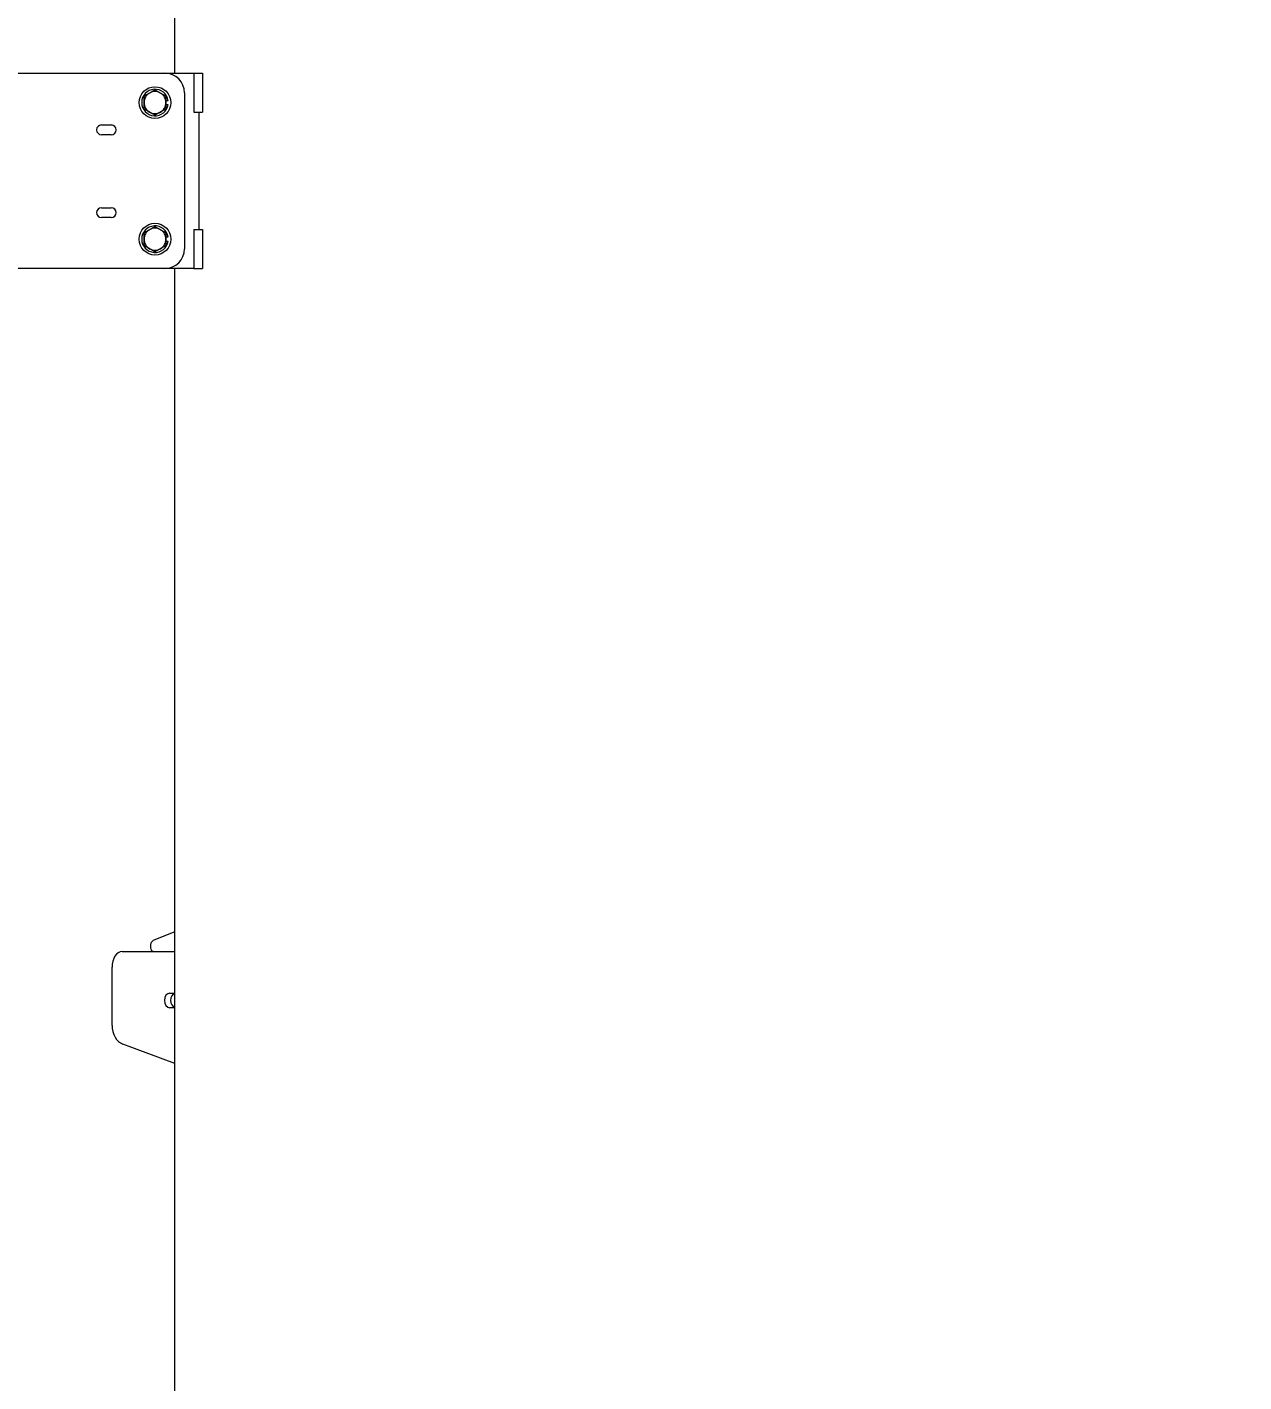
# Model space of a CAD drawing. Header units: inches. Extents: x 20 to 536, y 8 to 344.
# Drawn here: x 79.64 to 110.81, y 96.47 to 131.18 of the extents above; entities that cross this region are included whole.
import ezdxf

# ---------------------------------------------------------------- set-up
doc = ezdxf.new("R2010")
doc.units = ezdxf.units.IN
doc.header["$LTSCALE"] = 16
doc.header["$MEASUREMENT"] = 0
doc.layers.add('Dimension (ANSI)', color=7, linetype='Continuous', lineweight=25)
doc.layers.add('Visible (ANSI)', color=7, linetype='Continuous', lineweight=50)
doc.styles.add('Standard D-E', font='arial.ttf')
doc.dimstyles.new('in [mm] D-E NeptuneBenson', dxfattribs={"dimscale": 16, "dimtxt": 0.15, "dimasz": 0.098425, "dimexe": 0.125, "dimexo": 0.063, "dimgap": 0.031496, "dimtad": 0, "dimtih": 1, "dimtoh": 1, "dimdec": 4, "dimrnd": 1e-08, "dimzin": 3, "dimdsep": 46, "dimlunit": 5, "dimtxsty": 'Standard D-E', "dimcen": 0.09, "dimdle": 0.393701, "dimclrd": 256, "dimclre": 256, "dimclrt": 256, "dimadec": 1, "dimazin": 1, "dimtfac": 1, "dimtofl": 0, "dimtmove": 0, "dimatfit": 3, "dimfxl": 1, "dimfrac": 1, "dimtolj": 1, "dimtzin": 4, "dimlwd": -1, "dimlwe": -1, "dimarcsym": 0})

# ---------------------------------------------------------------- blocks, each defined once
blk = doc.blocks.new('*D24')
at = {"layer": 'Defpoints', "color": 0, "transparency": 16777216}
for p in [(33.93, 160.21), (110.807, 160.21), (85.898, 49.214)]:
    blk.add_point(p, dxfattribs=at)
at = {"layer": 'Dimension (ANSI)', "transparency": 16777216}
for p, q in [((109.799, 160.21), (31.93, 160.21)), ((33.93, 158.636), (33.93, 108.464)), ((33.93, 50.789), (33.93, 100.961)), ((84.89, 49.214), (31.93, 49.214))]:
    blk.add_line(p, q, dxfattribs=at)
for points in [[(33.667, 158.636), (34.192, 158.636), (33.93, 160.21)], [(33.667, 50.789), (34.192, 50.789), (33.93, 49.214)]]:
    blk.add_solid(points, dxfattribs=at)
at = {"layer": 'Dimension (ANSI)', "transparency": 16777216, "char_height": 2.4, "attachment_point": 5, "style": 'Standard D-E'}
for s, insert in [('\\A1; 111 in', (33.93, 106.422)), ('\\A1;[2819.3 mm]', (33.93, 102.67))]:
    blk.add_mtext(s, dxfattribs=dict(at, insert=insert))
blk = doc.blocks.new('*D25')
at = {"layer": 'Defpoints', "color": 0, "transparency": 16777216}
for p in [(50.793, 149.743), (82.108, 149.743), (85.898, 49.214)]:
    blk.add_point(p, dxfattribs=at)
at = {"layer": 'Dimension (ANSI)', "transparency": 16777216}
for p, q in [((81.1, 149.743), (48.793, 149.743)), ((50.793, 148.169), (50.793, 119.343)), ((50.793, 50.789), (50.793, 109.39)), ((84.89, 49.214), (48.793, 49.214))]:
    blk.add_line(p, q, dxfattribs=at)
for points in [[(50.53, 148.169), (51.055, 148.169), (50.793, 149.743)], [(50.53, 50.789), (51.055, 50.789), (50.793, 49.214)]]:
    blk.add_solid(points, dxfattribs=at)
at = {"layer": 'Dimension (ANSI)', "transparency": 16777216, "char_height": 2.4, "attachment_point": 5, "style": 'Standard D-E'}
for s, insert in [('\\A1; 100{\\H1x;\\S1#2;} in', (50.793, 117.301)), ('\\A1;[2553.4 mm]', (50.793, 112.324))]:
    blk.add_mtext(s, dxfattribs=dict(at, insert=insert))

msp = doc.modelspace()

# ---------------------------------------------------------------- linework, layer by layer
at = {"layer": 'Visible (ANSI)', "linetype": 'Continuous', "lineweight": 18}
for p, q in [((83.430301, 129.993472), (83.430301, 141.996071)), ((77.815338, 129.993472), (83.173781, 129.993472)), ((83.173781, 129.993472), (83.911115, 129.993472)), ((83.911115, 129.993472), (84.140133, 129.993472)), ((83.911115, 129.993472), (83.911115, 128.993472)), ((84.140133, 129.993472), (84.140133, 128.993472)), ((83.673781, 129.493472), (83.673781, 125.493472)), ((83.25568, 129.290472), (83.199944, 129.290472)), ((83.199944, 129.196472), (83.25568, 129.196472)), ((83.911115, 128.993472), (84.140133, 128.993472)), ((84.043944, 128.993472), (84.043944, 125.993472)), ((81.548781, 128.668472), (81.798781, 128.668472)), ((81.798781, 128.418472), (81.548781, 128.418472)), ((81.548781, 126.548472), (81.798781, 126.548472)), ((81.798781, 126.298472), (81.548781, 126.298472)), ((83.911115, 125.993472), (84.140133, 125.993472)), ((83.911115, 125.993472), (83.911115, 124.993472)), ((84.140133, 125.993472), (84.140133, 124.993472)), ((83.25568, 125.790472), (83.199944, 125.790472)), ((83.199944, 125.696472), (83.25568, 125.696472)), ((83.173781, 124.993472), (77.815338, 124.993472)), ((83.911115, 124.993472), (83.173781, 124.993472)), ((83.430301, 78.143311), (83.430301, 124.993472)), ((83.911115, 124.993472), (84.140133, 124.993472)), ((83.430301, 107.997757), (82.893437, 107.785215)), ((82.803033, 107.644395), (82.803033, 107.593472)), ((82.075423, 107.493472), (83.430301, 107.493472)), ((81.818308, 105.604975), (81.818308, 107.093472)), ((83.302519, 106.430972), (83.430301, 106.430972)), ((83.430301, 106.055972), (83.302519, 106.055972)), ((83.430301, 104.627303), (82.096245, 105.124161))]:
    msp.add_line(p, q, dxfattribs=at)
for centre in [(82.918944, 129.243472), (82.918944, 125.743472)]:
    msp.add_circle(centre, 0.406, dxfattribs=at)
for centre, radius, start, end in [((83.173781, 129.493472), 0.5, 0, 90), ((82.918944, 129.243472), 0.34, 7.9457432, 352.0542568), ((82.918944, 129.243472), 0.281, 120, 180), ((82.918944, 129.243472), 0.281, 60, 120), ((82.918944, 129.243472), 0.281, 0, 60), ((82.918944, 129.243472), 0.281, 180, 240), ((82.918944, 129.243472), 0.281, 300, 0), ((82.918944, 129.243472), 0.281, 240, 300), ((81.548781, 128.543472), 0.125, 90, 270), ((81.798781, 128.543472), 0.125, 270, 90), ((81.548781, 126.423472), 0.125, 90, 270), ((81.798781, 126.423472), 0.125, 270, 90), ((82.918944, 125.743472), 0.34, 7.9457432, 352.0542568), ((82.918944, 125.743472), 0.281, 120, 180), ((82.918944, 125.743472), 0.281, 60, 120), ((82.918944, 125.743472), 0.281, 0, 60), ((82.918944, 125.743472), 0.281, 180, 240), ((82.918944, 125.743472), 0.281, 300, 0), ((82.918944, 125.743472), 0.281, 240, 300), ((83.173781, 125.493472), 0.5, 270, 0), ((82.903033, 107.593472), 0.1, 180, 270)]:
    msp.add_arc(centre, radius, start, end, dxfattribs=at)
for centre, major_axis, ratio, start_param, end_param in [((82.075423, 107.093472), (0, 0.4), 0.64278761, 0, 1.570796327), ((83.302519, 106.243472), (0, -0.1875), 0.766044443, 3.141592654, 6.283185307), ((83.463216, 106.243472), (0, 0.1875), 0.766044443, 0.231212468, 2.910380186), ((82.20133, 105.604975), (0, -0.5), 0.766044443, 4.71238898, 6.005262509)]:
    msp.add_ellipse(centre, major_axis=major_axis, ratio=ratio, start_param=start_param, end_param=end_param, dxfattribs=at)
for points in [[(82.637944, 129.405708), (82.713238, 129.449179), (82.778444, 129.486826)], [(82.778444, 129.486826), (82.843651, 129.524472), (82.918944, 129.567943)], [(82.918944, 129.567943), (82.994238, 129.524472), (83.059444, 129.486826)], [(83.059444, 129.486826), (83.124651, 129.449179), (83.199944, 129.405708)], [(82.637944, 129.243472), (82.637944, 129.318766), (82.637944, 129.405708)], [(82.637944, 129.081237), (82.637944, 129.168179), (82.637944, 129.243472)], [(83.199944, 129.405708), (83.199944, 129.318766), (83.199944, 129.243472)], [(83.199944, 129.243472), (83.199944, 129.168179), (83.199944, 129.081237)], [(82.778444, 129.000119), (82.713238, 129.037766), (82.637944, 129.081237)], [(82.918944, 128.919002), (82.843651, 128.962472), (82.778444, 129.000119)], [(83.059444, 129.000119), (82.994238, 128.962472), (82.918944, 128.919002)], [(83.199944, 129.081237), (83.124651, 129.037766), (83.059444, 129.000119)], [(82.637944, 125.905708), (82.713238, 125.949179), (82.778444, 125.986826)], [(82.778444, 125.986826), (82.843651, 126.024472), (82.918944, 126.067943)], [(82.918944, 126.067943), (82.994238, 126.024472), (83.059444, 125.986826)], [(83.059444, 125.986826), (83.124651, 125.949179), (83.199944, 125.905708)], [(82.637944, 125.743472), (82.637944, 125.818766), (82.637944, 125.905708)], [(82.637944, 125.581237), (82.637944, 125.668179), (82.637944, 125.743472)], [(83.199944, 125.905708), (83.199944, 125.818766), (83.199944, 125.743472)], [(83.199944, 125.743472), (83.199944, 125.668179), (83.199944, 125.581237)], [(82.778444, 125.500119), (82.713238, 125.537766), (82.637944, 125.581237)], [(82.918944, 125.419002), (82.843651, 125.462472), (82.778444, 125.500119)], [(83.059444, 125.500119), (82.994238, 125.462472), (82.918944, 125.419002)], [(83.199944, 125.581237), (83.124651, 125.537766), (83.059444, 125.500119)]]:
    msp.add_rational_spline(points, [1, 1.0379548493, 1], degree=2, dxfattribs=at)
msp.add_open_spline([(82.893437, 107.785215), (82.880581, 107.780125), (82.868964, 107.77317), (82.848857, 107.757101), (82.840339, 107.748001), (82.826164, 107.728778), (82.82049, 107.718647), (82.811589, 107.697926), (82.808359, 107.687329), (82.804081, 107.665955), (82.803033, 107.655174), (82.803033, 107.644395)], degree=3, knots=[0.294908521, 0.294908521, 0.294908521, 0.294908521, 0.550086082, 0.550086082, 0.805263643, 0.805263643, 1.060441204, 1.060441204, 1.315618766, 1.315618766, 1.570796327, 1.570796327, 1.570796327, 1.570796327], dxfattribs=at)

# ---------------------------------------------------------------- dimensions: what is measured, and where the dimension line sits
at = {"layer": 'Dimension (ANSI)'}
for base, p2, text, picture, middle in [((33.929834, 160.210476), (110.807326, 160.210476), ' <> in\\X[2819.3 mm]', '*D24', (33.929834, 104.712474)), ((50.792572, 149.743472), (82.107915, 149.743472), ' <> in\\X[2553.4 mm]', '*D25', (50.792572, 114.366355))]:
    dim = msp.add_linear_dim(base=base, p1=(85.898338, 49.214472), p2=p2, angle=90, text=text, dimstyle='in [mm] D-E NeptuneBenson', override={"dimgap": 0.031496, "dimdec": 4, "dimpost": '', "dimtol": 0, "dimlim": 0, "dimtp": 0, "dimtm": 0, "dimtdec": 2, "dimatfit": 1}, dxfattribs=at)
    dim.commit()
    dim.dimension.update_dxf_attribs({"geometry": picture, "text_midpoint": middle, "dimtype": 160})

doc.saveas('drawing.dxf')
